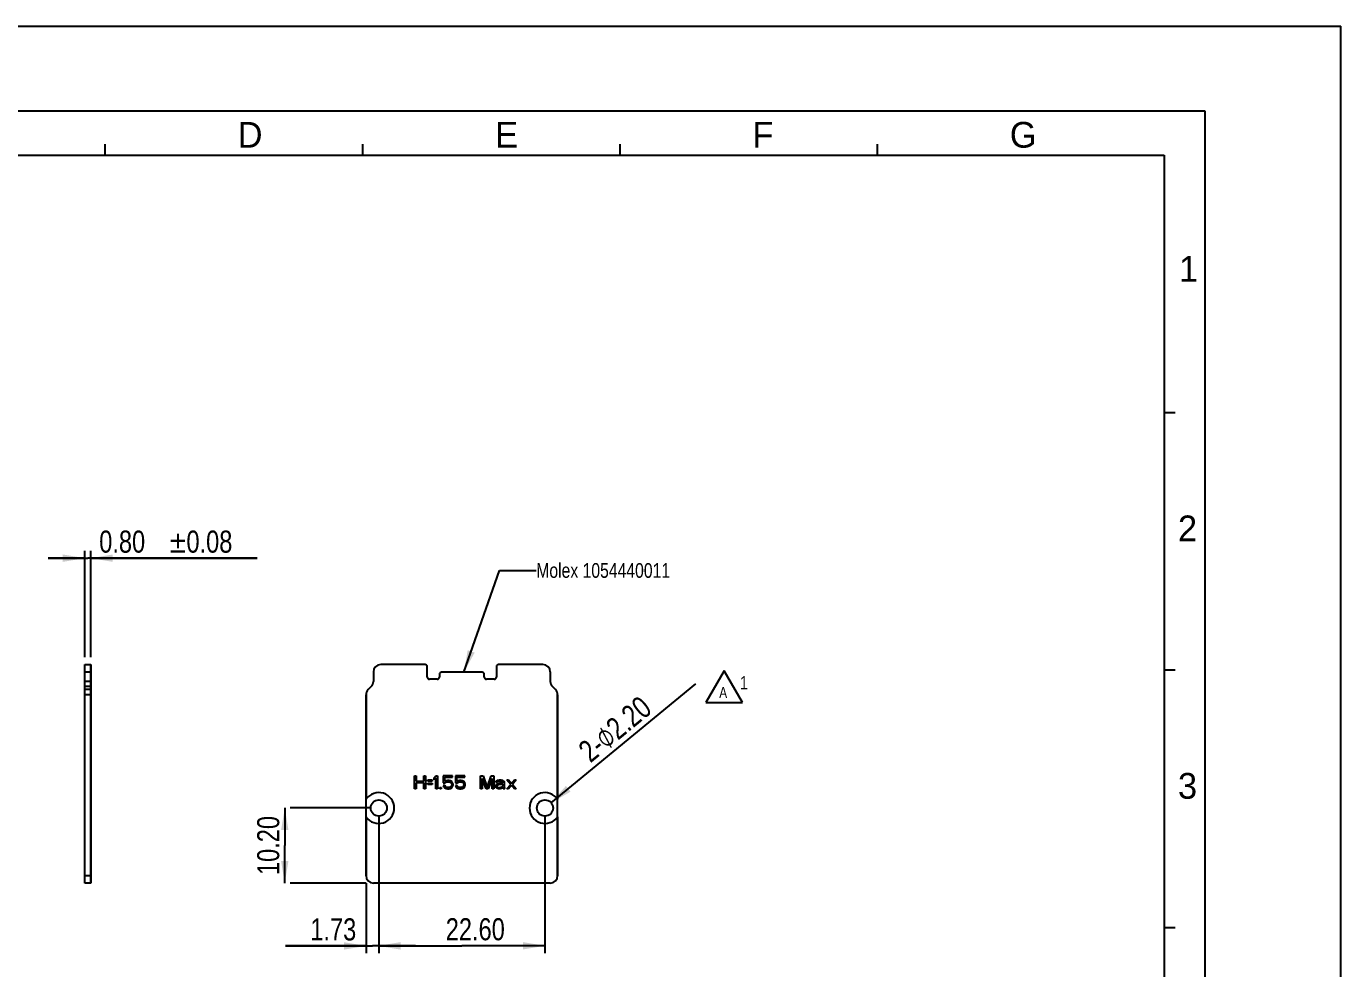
# Model space of a CAD drawing. Header units: millimetres. Extents: x 0 to 297, y 0 to 210.
# Drawn here: x 118.3 to 297, y 81.9 to 210 of the extents above; entities that cross this region are included whole.
import ezdxf

# ---------------------------------------------------------------- set-up
doc = ezdxf.new("R2010")
doc.units = ezdxf.units.MM
doc.header["$LTSCALE"] = 16.335
doc.layers.get('0').update_dxf_attribs({"linetype": 'CONTINUOUS'})
doc.layers.add('5_CURVES', color=7, linetype='CONTINUOUS')
doc.styles.get("Standard").update_dxf_attribs({"font": 'txt', "width": 0.8})
doc.styles.add('TEXTSTYLE_2', font='txt')
doc.styles.add('TEXTSTYLE_3', font='symbol_asme.ttf')
doc.dimstyles.new('DIMSTYLE_2', dxfattribs={"dimtxt": 3, "dimasz": 3, "dimexe": 1, "dimexo": 1, "dimgap": 0.75, "dimtad": 1, "dimzin": 0, "dimdsep": 46, "dimtxsty": 'STANDARD', "dimblk": '_FILLED', "dimblk1": '_FILLED', "dimblk2": '_FILLED', "dimcen": 0.09, "dimazin": 0, "dimtol": 1, "dimtp": 0.08, "dimtm": 0.08, "dimtfac": 1, "dimtofl": 0, "dimtmove": 0, "dimatfit": 3, "dimldrblk": '_FILLED', "dimfxl": 1, "dimtolj": 1, "dimtzin": 0, "dimarcsym": 0})
doc.dimstyles.new('DIMSTYLE_3', dxfattribs={"dimtxt": 3, "dimasz": 3, "dimexe": 1, "dimexo": 1, "dimtad": 1, "dimzin": 0, "dimdsep": 46, "dimtxsty": 'STANDARD', "dimblk": '_FILLED', "dimblk1": '_FILLED', "dimblk2": '_FILLED', "dimcen": 0.09, "dimazin": 0, "dimtp": 0.01, "dimtm": 0.01, "dimtfac": 1, "dimtofl": 0, "dimtmove": 0, "dimatfit": 1, "dimldrblk": '_FILLED', "dimfxl": 1, "dimtolj": 1, "dimtzin": 0, "dimarcsym": 0})
doc.dimstyles.new('DIMSTYLE_4', dxfattribs={"dimtxt": 3, "dimasz": 3, "dimexe": 1, "dimexo": 1, "dimgap": 0.75, "dimtad": 1, "dimzin": 0, "dimdsep": 46, "dimtxsty": 'STANDARD', "dimblk": '_FILLED', "dimblk1": '_FILLED', "dimblk2": '_FILLED', "dimcen": 0.09, "dimazin": 0, "dimtp": 0.01, "dimtm": 0.01, "dimtfac": 1, "dimtofl": 0, "dimtmove": 0, "dimatfit": 3, "dimldrblk": '_FILLED', "dimfxl": 1, "dimtolj": 1, "dimtzin": 0, "dimarcsym": 0})
doc.dimstyles.get("Standard").update_dxf_attribs({"dimtxt": 3, "dimasz": 3, "dimexe": 1, "dimexo": 1, "dimtad": 1, "dimzin": 0, "dimdsep": 46, "dimtxsty": 'STANDARD', "dimblk": '_FILLED', "dimblk1": '_FILLED', "dimblk2": '_FILLED', "dimcen": 0.09, "dimazin": 0, "dimtol": 1, "dimtp": 0.01, "dimtm": 0.01, "dimtfac": 1, "dimtofl": 0, "dimtmove": 0, "dimatfit": 3, "dimldrblk": '_FILLED', "dimfxl": 1, "dimtolj": 1, "dimtzin": 0, "dimarcsym": 0})

# ---------------------------------------------------------------- blocks, each defined once
blk = doc.blocks.new('_FILLED')
at = {"color": 0, "linetype": 'BYBLOCK'}
blk.add_solid([(0, 0), (-1, 0.167), (-1, -0.167)], dxfattribs=at)
blk = doc.blocks.new('*D2')
at = {"color": 2, "linetype": 'CONTINUOUS'}
for p, q in [((126.22, 137.7), (121.22, 137.7)), ((121.22, 137.7), (126.62, 137.7)), ((126.22, 124.24), (126.22, 138.7)), ((149.63, 137.7), (126.62, 137.7)), ((127.02, 124.24), (127.02, 138.7)), ((127.02, 137.7), (149.63, 137.7))]:
    blk.add_line(p, q, dxfattribs=at)
at = {"color": 2, "linetype": 'CONTINUOUS', "xscale": 3, "yscale": 3, "zscale": 3}
blk.add_blockref('_FILLED', (126.22, 137.7), dxfattribs=at)
at = {"color": 2, "linetype": 'CONTINUOUS', "xscale": 3, "yscale": 3, "zscale": 3, "rotation": 180}
blk.add_blockref('_FILLED', (127.02, 137.7), dxfattribs=at)
at = {"color": 2, "linetype": 'CONTINUOUS', "width": 0.8}
for s, p in [('0.80', (128.17, 138.45)), ('0.08', (140.03, 138.45))]:
    blk.add_text(s, height=3, dxfattribs=at).set_placement(p)
at = {"color": 2, "linetype": 'CONTINUOUS', "style": 'TEXTSTYLE_3'}
blk.add_text('±', height=3, dxfattribs=at).set_placement((137.77, 138.45))
blk = doc.blocks.new('*D3')
at = {"color": 2, "linetype": 'CONTINUOUS'}
blk.add_line((189.63, 104.44), (209.29, 120.6), dxfattribs=at)
at = {"color": 2, "linetype": 'CONTINUOUS', "xscale": 3, "yscale": 3, "zscale": 3, "rotation": 219.4334476596}
blk.add_blockref('_FILLED', (189.63, 104.44), dxfattribs=at)
at = {"color": 2, "linetype": 'CONTINUOUS', "insert": (193.06, 112.11), "char_height": 3, "width": 26.9077, "attachment_point": 1, "rotation": 39.4334, "line_spacing_factor": 0.9}
blk.add_mtext('2-\\fSymbol_ASME;⌀\\ftxt;2.20', dxfattribs=at)
blk = doc.blocks.new('*D4')
at = {"color": 2, "linetype": 'CONTINUOUS'}
for p, q in [((153.4, 103.74), (153.4, 98.64)), ((165.18, 103.74), (154.15, 103.74)), ((153.4, 93.54), (153.4, 98.64)), ((164.46, 93.54), (154.15, 93.54))]:
    blk.add_line(p, q, dxfattribs=at)
at = {"color": 2, "linetype": 'CONTINUOUS', "xscale": 3, "yscale": 3, "zscale": 3}
for p, rotation in [((153.4, 103.74), 90), ((153.4, 93.54), 270)]:
    blk.add_blockref('_FILLED', p, dxfattribs=dict(at, rotation=rotation))
at = {"color": 2, "linetype": 'CONTINUOUS', "insert": (149.65, 98.64), "char_height": 3, "width": 12, "attachment_point": 2, "rotation": 90, "line_spacing_factor": 0.9}
blk.add_mtext('10.20', dxfattribs=at)
blk = doc.blocks.new('*D5')
at = {"color": 2, "linetype": 'CONTINUOUS'}
for p, q in [((166.18, 102.74), (166.18, 83.99)), ((164.46, 93.54), (164.46, 83.99)), ((164.46, 84.99), (153.52, 84.99)), ((153.52, 84.99), (165.32, 84.99)), ((171.18, 84.99), (165.32, 84.99)), ((166.18, 84.99), (171.18, 84.99))]:
    blk.add_line(p, q, dxfattribs=at)
at = {"color": 2, "linetype": 'CONTINUOUS', "xscale": 3, "yscale": 3, "zscale": 3}
blk.add_blockref('_FILLED', (164.46, 84.99), dxfattribs=at)
at = {"color": 2, "linetype": 'CONTINUOUS', "xscale": 3, "yscale": 3, "zscale": 3, "rotation": 180}
blk.add_blockref('_FILLED', (166.18, 84.99), dxfattribs=at)
at = {"color": 2, "linetype": 'CONTINUOUS', "insert": (163.12, 88.74), "char_height": 3, "width": 9.6, "attachment_point": 3, "line_spacing_factor": 0.9}
blk.add_mtext('1.73', dxfattribs=at)
blk = doc.blocks.new('*D6')
at = {"color": 2, "linetype": 'CONTINUOUS'}
for p, q in [((166.18, 102.74), (166.18, 84.01)), ((188.78, 102.74), (188.78, 84.01)), ((166.18, 85.01), (177.48, 85.01)), ((188.78, 85.01), (177.48, 85.01))]:
    blk.add_line(p, q, dxfattribs=at)
at = {"color": 2, "linetype": 'CONTINUOUS', "xscale": 3, "yscale": 3, "zscale": 3, "rotation": 180}
blk.add_blockref('_FILLED', (166.18, 85.01), dxfattribs=at)
at = {"color": 2, "linetype": 'CONTINUOUS', "xscale": 3, "yscale": 3, "zscale": 3}
blk.add_blockref('_FILLED', (188.78, 85.01), dxfattribs=at)
at = {"color": 2, "linetype": 'CONTINUOUS', "insert": (179.31, 88.76), "char_height": 3, "width": 12, "attachment_point": 2, "line_spacing_factor": 0.9}
blk.add_mtext('22.60', dxfattribs=at)
blk = doc.blocks.new('REVISION1_BL6', base_point=(213.71, 120.24))
at = {"color": 3, "linetype": 'CONTINUOUS'}
for p, q in [((213.17, 122.4), (210.67, 118.07)), ((215.67, 118.07), (213.17, 122.4)), ((210.67, 118.07), (215.67, 118.07))]:
    blk.add_line(p, q, dxfattribs=at)
at = {"color": 2, "linetype": 'CONTINUOUS', "width": 0.8}
for s, height, p in [('1', 1.8, (215.31, 119.87)), ('A', 1.5, (212.49, 118.7))]:
    blk.add_text(s, height=height, dxfattribs=at).set_placement(p)

msp = doc.modelspace()

# ---------------------------------------------------------------- linework, layer by layer
at = {"color": 7, "linetype": 'CONTINUOUS'}
for p, q in [((0, 210), (297, 210)), ((297, 0), (297, 210)), ((126.221, 93.536), (126.221, 123.236)), ((126.221, 123.236), (127.021, 123.236)), ((127.021, 123.236), (127.021, 93.536)), ((165.457, 122.236), (165.457, 120.951)), ((172.484, 123.236), (166.457, 123.236)), ((172.784, 121.536), (172.784, 122.936)), ((174.434, 121.896), (174.434, 121.536)), ((180.234, 122.196), (174.734, 122.196)), ((180.534, 121.536), (180.534, 121.896)), ((182.184, 122.936), (182.184, 121.536)), ((188.51, 123.236), (182.484, 123.236)), ((189.51, 122.236), (189.51, 120.951)), ((165.164, 120.244), (164.75, 119.829)), ((174.134, 121.236), (173.084, 121.236)), ((181.884, 121.236), (180.834, 121.236)), ((190.217, 119.829), (189.803, 120.244)), ((164.457, 94.536), (164.457, 119.122)), ((190.51, 94.536), (190.51, 119.122)), ((126.231, 104.932), (126.221, 104.932)), ((126.231, 102.541), (126.231, 104.932)), ((127.011, 104.932), (127.021, 104.932)), ((127.011, 102.541), (127.011, 104.932)), ((126.231, 102.541), (126.221, 102.541)), ((127.011, 102.541), (127.021, 102.541)), ((127.021, 93.536), (126.221, 93.536)), ((189.51, 93.536), (165.457, 93.536))]:
    msp.add_line(p, q, dxfattribs=at)
at = {"color": 4, "linetype": 'CONTINUOUS'}
for p, q in [((18.5, 198.5), (278.5, 198.5)), ((278.5, 198.5), (278.5, 11.5)), ((129, 192.5), (129, 194)), ((164, 192.5), (164, 194)), ((199, 192.5), (199, 194)), ((234, 192.5), (234, 194)), ((24, 192.5), (273, 192.5)), ((273, 192.5), (273, 17.5)), ((273, 157.5), (274.5, 157.5)), ((273, 122.5), (274.5, 122.5)), ((273, 87.5), (274.5, 87.5))]:
    msp.add_line(p, q, dxfattribs=at)
at = {"color": 9, "linetype": 'CONTINUOUS'}
for p, q in [((126.221, 122.236), (127.021, 122.236)), ((127.021, 120.951), (126.221, 120.951)), ((127.021, 120.244), (126.221, 120.244)), ((127.021, 119.829), (126.221, 119.829)), ((127.021, 119.122), (126.221, 119.122)), ((127.021, 94.536), (126.221, 94.536))]:
    msp.add_line(p, q, dxfattribs=at)
at = {"color": 7, "linetype": 'CONTINUOUS'}
for centre in [(166.184, 103.736), (188.784, 103.736)]:
    msp.add_circle(centre, 1.1, dxfattribs=at)
for centre, radius, start, end in [((166.457, 122.236), 1, 90, 180), ((172.484, 122.936), 0.3, 0, 90), ((174.734, 121.896), 0.3, 90, 180), ((180.234, 121.896), 0.3, 0, 90), ((182.484, 122.936), 0.3, 90, 180), ((188.51, 122.236), 1, 0, 90), ((165.457, 119.122), 1, 135, 180), ((164.457, 120.951), 1, 315, 360), ((173.084, 121.536), 0.3, 180, 270), ((174.134, 121.536), 0.3, 270, 360), ((180.834, 121.536), 0.3, 180, 270), ((181.884, 121.536), 0.3, 270, 360), ((190.51, 120.951), 1, 180, 225), ((189.51, 119.122), 1, 0, 45), ((166.184, 103.736), 2.1, 214.71531, 145.28469), ((188.784, 103.736), 2.1, 34.71531, 325.28469), ((165.457, 94.536), 1, 180, 270), ((189.51, 94.536), 1, 270, 360)]:
    msp.add_arc(centre, radius, start, end, dxfattribs=at)
at = {"layer": '5_CURVES', "color": 40, "linetype": 'CONTINUOUS'}
for p, q in [((126.221, 93.536), (126.221, 123.236)), ((127.021, 93.536), (127.021, 123.236)), ((165.457, 122.236), (165.457, 120.951)), ((172.484, 123.236), (166.457, 123.236)), ((172.784, 121.536), (172.784, 122.936)), ((174.434, 121.896), (174.434, 121.536)), ((180.234, 122.196), (174.734, 122.196)), ((180.534, 121.536), (180.534, 121.896)), ((182.184, 122.936), (182.184, 121.536)), ((188.51, 123.236), (182.484, 123.236)), ((189.51, 122.236), (189.51, 120.951)), ((165.164, 120.244), (164.75, 119.829)), ((174.134, 121.236), (173.084, 121.236)), ((181.884, 121.236), (180.834, 121.236)), ((190.217, 119.829), (189.803, 120.244)), ((164.457, 119.122), (164.457, 104.932)), ((190.51, 119.122), (190.51, 104.932)), ((164.457, 102.541), (164.457, 94.536)), ((190.51, 102.541), (190.51, 94.536)), ((189.51, 93.536), (165.457, 93.536))]:
    msp.add_line(p, q, dxfattribs=at)
at = {"layer": '5_CURVES', "color": 4, "linetype": 'CONTINUOUS'}
for p, q in [((171.05, 106.34), (171.05, 108.128)), ((171.05, 108.128), (171.274, 108.128)), ((171.274, 108.128), (171.274, 107.405)), ((171.274, 107.405), (172.317, 107.405)), ((172.317, 107.405), (172.317, 108.128)), ((172.317, 108.128), (172.54, 108.128)), ((172.54, 108.128), (172.54, 106.34)), ((172.838, 107.405), (172.838, 107.557)), ((172.838, 107.557), (173.434, 107.557)), ((173.434, 107.405), (172.838, 107.405)), ((173.434, 107.557), (173.434, 107.405)), ((173.732, 107.861), (173.956, 108.128)), ((173.732, 107.557), (173.732, 107.861)), ((173.956, 107.823), (173.732, 107.557)), ((173.956, 108.128), (174.179, 108.128)), ((173.956, 106.34), (173.956, 107.823)), ((174.179, 108.128), (174.179, 106.34)), ((174.962, 108.128), (174.962, 107.139)), ((176.228, 108.128), (174.962, 108.128)), ((175.148, 107.329), (175.148, 107.938)), ((175.148, 107.938), (176.228, 107.938)), ((175.334, 107.443), (175.148, 107.329)), ((175.223, 107.139), (175.372, 107.253)), ((175.521, 107.481), (175.334, 107.443)), ((175.372, 107.253), (175.521, 107.291)), ((175.744, 107.481), (175.521, 107.481)), ((175.521, 107.291), (175.744, 107.291)), ((175.93, 107.443), (175.744, 107.481)), ((175.744, 107.291), (175.893, 107.253)), ((175.893, 107.253), (176.005, 107.177)), ((176.117, 107.329), (175.93, 107.443)), ((176.228, 107.177), (176.117, 107.329)), ((176.228, 107.938), (176.228, 108.128)), ((176.601, 108.128), (176.601, 107.139)), ((177.867, 108.128), (176.601, 108.128)), ((176.787, 107.329), (176.787, 107.938)), ((176.787, 107.938), (177.867, 107.938)), ((176.973, 107.443), (176.787, 107.329)), ((176.862, 107.139), (177.011, 107.253)), ((177.16, 107.481), (176.973, 107.443)), ((177.011, 107.253), (177.16, 107.291)), ((177.383, 107.481), (177.16, 107.481)), ((177.16, 107.291), (177.383, 107.291)), ((177.569, 107.443), (177.383, 107.481)), ((177.383, 107.291), (177.532, 107.253)), ((177.532, 107.253), (177.644, 107.177)), ((177.756, 107.329), (177.569, 107.443)), ((177.867, 107.177), (177.756, 107.329)), ((177.867, 107.938), (177.867, 108.128)), ((180.028, 108.128), (180.363, 108.128)), ((180.028, 106.34), (180.028, 108.128)), ((180.252, 107.747), (180.252, 106.34)), ((180.773, 106.34), (180.252, 107.747)), ((180.363, 108.128), (180.922, 106.53)), ((180.922, 106.53), (181.481, 108.128)), ((181.593, 107.747), (181.071, 106.34)), ((181.481, 108.128), (181.816, 108.128)), ((181.593, 106.34), (181.593, 107.747)), ((181.816, 108.128), (181.816, 106.34)), ((182.114, 107.329), (182.151, 107.405)), ((182.114, 107.253), (182.114, 107.329)), ((182.3, 107.253), (182.114, 107.253)), ((182.151, 107.405), (182.226, 107.481)), ((182.226, 107.481), (182.3, 107.519)), ((182.3, 107.519), (182.561, 107.557)), ((182.338, 107.329), (182.3, 107.253)), ((182.412, 107.367), (182.338, 107.329)), ((182.561, 107.405), (182.412, 107.367)), ((182.561, 107.557), (182.785, 107.557)), ((182.785, 107.405), (182.561, 107.405)), ((182.785, 107.557), (183.008, 107.519)), ((182.934, 107.367), (182.785, 107.405)), ((183.008, 107.329), (182.934, 107.367)), ((183.008, 107.519), (183.12, 107.443)), ((183.046, 107.253), (183.008, 107.329)), ((183.046, 107.139), (183.046, 107.253)), ((183.12, 107.443), (183.195, 107.367)), ((183.195, 107.367), (183.232, 107.253)), ((183.232, 107.253), (183.232, 106.644)), ((183.604, 107.557), (183.828, 107.557)), ((184.126, 106.948), (183.604, 107.557)), ((183.828, 107.557), (184.238, 107.062)), ((184.238, 107.062), (184.647, 107.557)), ((184.871, 107.557), (184.349, 106.948)), ((184.647, 107.557), (184.871, 107.557)), ((171.274, 106.34), (171.05, 106.34)), ((171.274, 107.177), (171.274, 106.34)), ((172.317, 107.177), (171.274, 107.177)), ((172.317, 106.34), (172.317, 107.177)), ((172.54, 106.34), (172.317, 106.34)), ((172.838, 106.948), (172.838, 107.101)), ((172.838, 107.101), (173.434, 107.101)), ((173.434, 106.948), (172.838, 106.948)), ((173.434, 107.101), (173.434, 106.948)), ((174.179, 106.34), (173.956, 106.34)), ((174.477, 106.34), (174.477, 106.53)), ((174.477, 106.53), (174.664, 106.53)), ((174.664, 106.34), (174.477, 106.34)), ((174.664, 106.53), (174.664, 106.34)), ((174.962, 107.139), (175.223, 107.139)), ((174.962, 106.796), (175.036, 106.644)), ((175.185, 106.796), (174.962, 106.796)), ((175.036, 106.644), (175.148, 106.492)), ((175.148, 106.492), (175.334, 106.378)), ((175.26, 106.644), (175.185, 106.796)), ((175.372, 106.568), (175.26, 106.644)), ((175.334, 106.378), (175.521, 106.34)), ((175.521, 106.53), (175.372, 106.568)), ((175.744, 106.53), (175.521, 106.53)), ((175.521, 106.34), (175.744, 106.34)), ((175.893, 106.568), (175.744, 106.53)), ((175.744, 106.34), (175.93, 106.378)), ((176.005, 106.644), (175.893, 106.568)), ((175.93, 106.378), (176.117, 106.492)), ((176.005, 107.177), (176.079, 107.062)), ((176.079, 106.758), (176.005, 106.644)), ((176.079, 107.062), (176.117, 106.948)), ((176.117, 106.872), (176.079, 106.758)), ((176.117, 106.948), (176.117, 106.872)), ((176.117, 106.492), (176.228, 106.644)), ((176.303, 106.986), (176.228, 107.177)), ((176.228, 106.644), (176.303, 106.834)), ((176.303, 106.834), (176.303, 106.986)), ((176.601, 107.139), (176.862, 107.139)), ((176.824, 106.796), (176.601, 106.796)), ((176.601, 106.796), (176.675, 106.644)), ((176.675, 106.644), (176.787, 106.492)), ((176.787, 106.492), (176.973, 106.378)), ((176.899, 106.644), (176.824, 106.796)), ((177.011, 106.568), (176.899, 106.644)), ((176.973, 106.378), (177.16, 106.34)), ((177.16, 106.53), (177.011, 106.568)), ((177.383, 106.53), (177.16, 106.53)), ((177.16, 106.34), (177.383, 106.34)), ((177.532, 106.568), (177.383, 106.53)), ((177.383, 106.34), (177.569, 106.378)), ((177.644, 106.644), (177.532, 106.568)), ((177.569, 106.378), (177.756, 106.492)), ((177.644, 107.177), (177.718, 107.062)), ((177.718, 106.758), (177.644, 106.644)), ((177.718, 107.062), (177.756, 106.948)), ((177.756, 106.872), (177.718, 106.758)), ((177.756, 106.948), (177.756, 106.872)), ((177.756, 106.492), (177.867, 106.644)), ((177.942, 106.986), (177.867, 107.177)), ((177.867, 106.644), (177.942, 106.834)), ((177.942, 106.834), (177.942, 106.986)), ((180.252, 106.34), (180.028, 106.34)), ((181.071, 106.34), (180.773, 106.34)), ((181.816, 106.34), (181.593, 106.34)), ((182.114, 106.796), (182.189, 106.948)), ((182.114, 106.682), (182.114, 106.796)), ((182.151, 106.53), (182.114, 106.682)), ((182.263, 106.416), (182.151, 106.53)), ((182.189, 106.948), (182.263, 107.024)), ((182.263, 107.024), (182.412, 107.101)), ((182.338, 106.378), (182.263, 106.416)), ((182.3, 106.72), (182.338, 106.834)), ((182.3, 106.644), (182.3, 106.72)), ((182.338, 106.568), (182.3, 106.644)), ((182.338, 106.834), (182.412, 106.91)), ((182.487, 106.492), (182.338, 106.568)), ((182.487, 106.34), (182.338, 106.378)), ((182.412, 107.101), (182.636, 107.139)), ((182.412, 106.91), (182.487, 106.948)), ((182.487, 106.948), (182.636, 106.986)), ((182.71, 106.492), (182.487, 106.492)), ((182.71, 106.34), (182.487, 106.34)), ((182.636, 107.139), (183.046, 107.139)), ((182.636, 106.986), (183.046, 106.986)), ((182.897, 106.568), (182.71, 106.492)), ((182.897, 106.378), (182.71, 106.34)), ((183.008, 106.682), (182.897, 106.568)), ((183.008, 106.454), (182.897, 106.378)), ((183.046, 106.758), (183.008, 106.682)), ((183.046, 106.53), (183.008, 106.454)), ((183.046, 106.986), (183.046, 106.758)), ((183.083, 106.416), (183.046, 106.53)), ((183.12, 106.34), (183.083, 106.416)), ((183.306, 106.34), (183.12, 106.34)), ((183.232, 106.644), (183.269, 106.454)), ((183.269, 106.454), (183.306, 106.34)), ((183.604, 106.34), (184.126, 106.948)), ((183.828, 106.34), (183.604, 106.34)), ((184.238, 106.834), (183.828, 106.34)), ((184.647, 106.34), (184.238, 106.834)), ((184.349, 106.948), (184.871, 106.34)), ((184.871, 106.34), (184.647, 106.34))]:
    msp.add_line(p, q, dxfattribs=at)
at = {"layer": '5_CURVES', "color": 40, "linetype": 'CONTINUOUS'}
for centre, radius, start, end in [((166.457, 122.236), 1, 90, 180), ((172.484, 122.936), 0.3, 0, 90), ((174.734, 121.896), 0.3, 90, 180), ((180.234, 121.896), 0.3, 0, 90), ((182.484, 122.936), 0.3, 90, 180), ((188.51, 122.236), 1, 0, 90), ((165.457, 119.122), 1, 135, 180), ((164.457, 120.951), 1, 315, 360), ((173.084, 121.536), 0.3, 180, 270), ((174.134, 121.536), 0.3, 270, 360), ((180.834, 121.536), 0.3, 180, 270), ((181.884, 121.536), 0.3, 270, 360), ((190.51, 120.951), 1, 180, 225), ((189.51, 119.122), 1, 0, 45), ((166.184, 103.736), 2.1, 214.71531, 145.28469), ((188.784, 103.736), 2.1, 34.71531, 325.28469), ((165.457, 94.536), 1, 180, 270), ((189.51, 94.536), 1, 270, 360)]:
    msp.add_arc(centre, radius, start, end, dxfattribs=at)

# ---------------------------------------------------------------- block references
at = {"color": 2, "linetype": 'CONTINUOUS'}
msp.add_blockref('REVISION1_BL6', (213.707, 120.239), dxfattribs=at)

# ---------------------------------------------------------------- texts
at = {"color": 2, "linetype": 'CONTINUOUS', "char_height": 3.5, "width": 3.5, "attachment_point": 1, "line_spacing_factor": 0.9, "style": 'TEXTSTYLE_2'}
for s, insert in [('D', (147, 197)), ('E', (182, 197)), ('F', (217, 197)), ('G', (252, 197)), ('1', (275.005, 178.773)), ('2', (274.867, 143.5)), ('3', (274.867, 108.5))]:
    msp.add_mtext(s, dxfattribs=dict(at, insert=insert))
at = {"color": 2, "linetype": 'CONTINUOUS', "insert": (187.6, 137.029), "char_height": 2, "width": 25.6, "attachment_point": 1, "line_spacing_factor": 0.9}
msp.add_mtext('Molex 1054440011', dxfattribs=at)

# ---------------------------------------------------------------- dimensions: what is measured, and where the dimension line sits
at = {"color": 2, "linetype": 'CONTINUOUS'}
for base, p1, p2, dimstyle, picture, middle in [((127.021, 137.7), (126.221, 123.236), (127.021, 123.236), 'DIMSTYLE_2', '*D2', (138.898, 137.7)), ((166.184, 84.995), (164.457, 94.536), (166.184, 103.736), 'DIMSTYLE_4', '*D5', (158.694, 84.995)), ((188.784, 85.008), (166.184, 103.736), (188.784, 103.736), 'DIMSTYLE_4', '*D6', (179.312, 85.008))]:
    dim = msp.add_linear_dim(base=base, p1=p1, p2=p2, dimstyle=dimstyle, dxfattribs=at)
    dim.commit()
    dim.dimension.update_dxf_attribs({"geometry": picture, "text_midpoint": middle, "dimtype": 160})
dim = msp.add_diameter_dim_2p(p1=(189.633, 104.435), p2=(187.934, 103.038), text='2-{\\fSymbol_ASME;\\W1.0;⌀}<>', dimstyle='DIMSTYLE_3', override={"dimpost": '<>'}, dxfattribs=at)
dim.commit()
dim.dimension.update_dxf_attribs({"geometry": '*D3', "text_midpoint": (200.937, 116.645), "dimtype": 163})
dim = msp.add_linear_dim(base=(153.401, 103.736), p1=(165.457, 93.536), p2=(166.184, 103.736), angle=90, dimstyle='DIMSTYLE_4', dxfattribs=at)
dim.commit()
dim.dimension.update_dxf_attribs({"geometry": '*D4', "text_midpoint": (153.401, 98.936), "dimtype": 160})

# ---------------------------------------------------------------- leaders
msp.add_leader([(177.762, 122.196), (182.6, 136.029), (187.6, 136.029)], dimstyle='STANDARD', override={"dimtad": 0}, dxfattribs=at)

doc.saveas('drawing.dxf')
